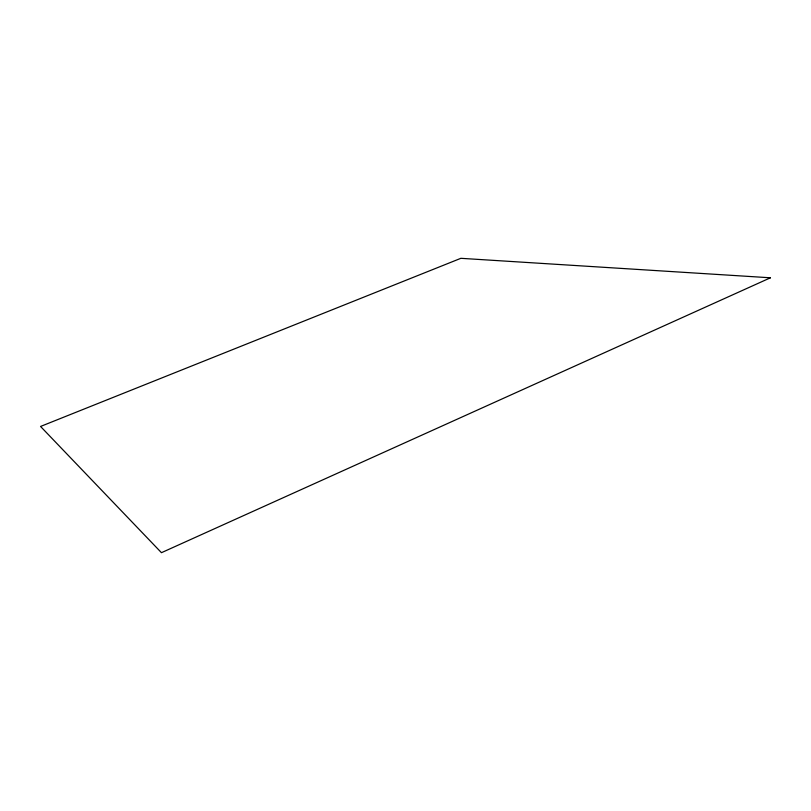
<?xml version="1.0" encoding="UTF-8"?>
<svg xmlns="http://www.w3.org/2000/svg" width="811" height="811" viewBox="0 0 811 811"><rect width="100%" height="100%" fill="white"/><g stroke="black" fill="none" stroke-linecap="round" stroke-linejoin="round"><path stroke-width="1.22" d="M770.45 277.788L161.45 552.686L40.55 426.454L460.871 258.314L770.45 277.788"/></g></svg>
